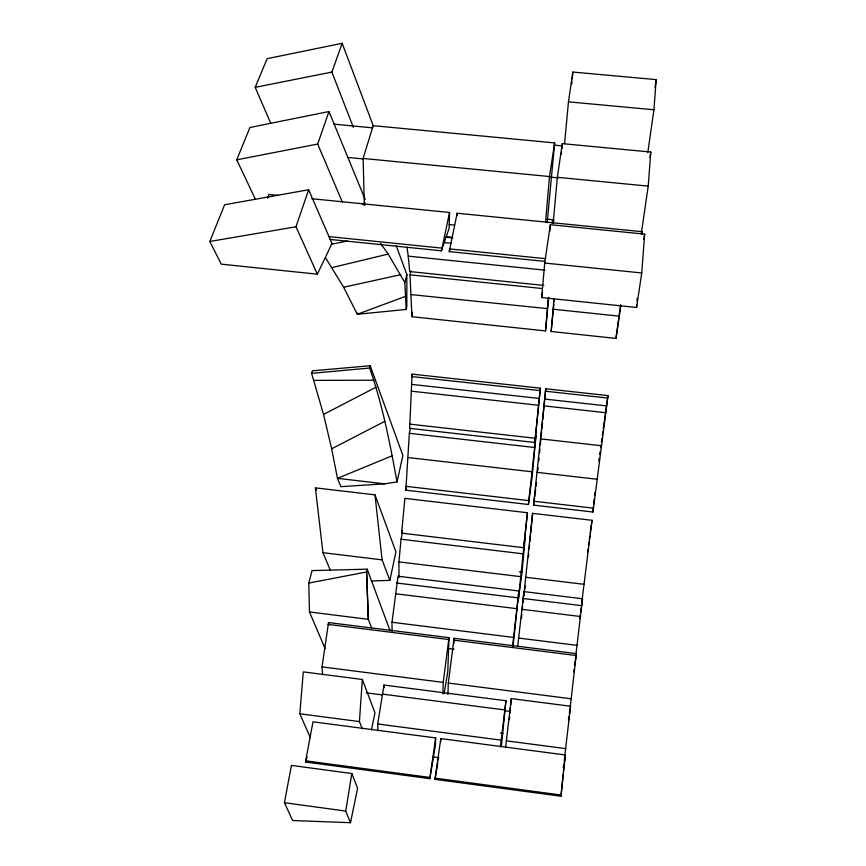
<?xml version="1.0" encoding="UTF-8"?>
<svg xmlns="http://www.w3.org/2000/svg" width="866" height="866" viewBox="0 0 866 866"><rect width="100%" height="100%" fill="white"/><g stroke="black" fill="none" stroke-linecap="round" stroke-linejoin="round"><path stroke-width="1.3" d="M396.195 245.673L406.836 274.511L406.825 306.683L406.154 309.454L357.322 314.282L343.65 287.241L325.519 257.765M412.097 376.764L412.108 374.112L540.341 388.174L534.863 442.483L409.629 428.334L412.108 374.112M412.346 312.28L411.913 316.718L545.537 330.92L548.73 297.287M429.807 778.653L435.641 737.919L313.005 721.811L305.676 760.824L305.795 762.048L429.807 778.653L435.446 745.139L435.641 737.919M330.098 239.438L441.433 250.815L449.562 212.473L311.771 198.725M449.562 212.473L449.151 228.169L441.433 250.815M435.013 779.357L440.783 738.601L565.336 754.968L560.984 796.222L435.013 779.357L437.785 762.589M544.66 261.359L449.238 251.605L457.172 213.231L641.955 231.677L641.76 234.285M440.675 742.205L440.783 738.601M457.096 215.851L457.172 213.231M442.872 693.828L443.23 682.397L448.989 637.647L328.517 622.557L322.044 666.885L322.596 674.549M448.989 637.647L447.776 671.854L444.106 693.709M447.906 694.478L448.317 683.047L454.044 638.285L576.366 653.613L570.283 706.375M453.838 643.546L454.044 638.285M528.412 504.499L535.978 435.522L532.2 476.419L528.412 504.499L405.84 490.188L409.337 433.303L410.484 428.085M636.564 307.473L641.749 272.963L644.64 234.123L550.365 224.695L544.714 263.048L541.683 297.568L636.564 307.473L636.727 304.864M636.975 300.957L637.138 298.348M362.28 728.826L359.422 721.584L362.334 679.474L303.295 671.886L299.82 713.779L310.374 737.68M641.338 233.257L648.223 186.125L650.767 152.037L562.305 143.637L557.347 177.303L553.212 222.865M647.833 152.308L653.927 109.755L656.168 79.607L572.859 72.051L568.464 101.852L564.578 143.561M545.537 330.92L548.265 298.023M620.89 305.59L615.986 338.411L551.155 331.516L554.056 298.618M500.44 746.849L505.939 700.735L384.017 685.049L377.684 723.976L377.857 730.742M545.569 222.097L549.488 176.545L554.662 142.912L373.17 125.667L363.125 158.456L364.326 205.35M501.382 746.308L505.939 700.735M554.662 142.912L547.16 222.768M512.596 646.328L518.875 590.991L398.003 576.236L392.006 622.264L392.103 631.227M549.78 231.276L550.365 224.695M615.986 338.411L620.597 304.659M518.875 590.991L513.073 646.068M527.459 512.737L523.584 547.702L401.618 533.142L404.877 498.361L527.459 512.737L518.16 601.166L522.036 572.188L525.402 535.231M552.237 223.374L552.595 219.434M505.592 747.531L511.308 698.613L570.553 706.234L564.231 760.684M607.694 398.046L607.921 395.589L545.732 388.769L533.553 505.105L592.961 512.033L607.694 398.046L545.407 391.205M509.381 719.624L509.619 717.005M509.987 713.064L510.464 707.814M510.713 705.184L511.308 698.613M561.33 154.278L561.579 151.615M561.817 148.952L562.305 143.637M534.863 442.483L540.341 388.174M517.727 646.123L523.952 591.608L582.526 598.752L575.435 658.496M399.01 577.481L398.923 561.904L401.045 539.215L402.419 532.687M521.44 618.216L521.819 614.221M522.198 610.238L522.566 606.243M522.945 602.249L523.952 591.608M571.722 84.11L571.971 81.426M572.231 78.752L572.859 72.051M523.529 597.908L523.161 601.783L523.508 599.142M523.768 595.321L532.601 513.343L592.019 520.304L581.606 603.699M592.961 512.033L593.448 506.891M593.686 504.315L594.173 499.162M594.541 495.309L594.78 492.732M528.455 556.935L528.704 554.294M529.213 549.012L529.581 545.05M529.96 541.077L530.468 535.794M530.717 533.153L532.601 513.343M537.905 470.314L538.154 467.64M538.804 460.961L539.053 458.287M539.572 452.94L539.951 448.924M540.341 444.918L540.849 439.571M541.109 436.897L541.618 431.549M541.878 428.876L542.517 422.197M542.776 419.523L545.732 388.769M553.85 304.107L551.155 331.516M554.11 301.422L554.37 298.727M581.508 602.216L581.768 599.564M560.984 796.222L563.138 773.933M563.398 771.314L565.336 754.968M533.553 505.105L535.675 489.041M536.022 486.367L536.552 482.351M524.027 595.191L524.363 592.55M524.709 589.919L525.229 585.968M598.796 461.015L599.164 458.352M599.727 454.347L600.095 451.673M600.658 447.668L601.026 444.994M601.405 442.331L601.957 438.326M602.335 435.652L602.888 431.647M603.266 428.973L607.921 395.589M587.57 551.956L587.938 549.315M588.49 545.364L588.858 542.722M589.237 540.081L589.789 536.13M590.157 533.488L592.019 520.304M579.7 618.66L580.263 614.676M580.642 612.024L581.205 608.04M581.584 605.388L582.526 598.752M655.042 87.574L656.168 79.607M574.504 665.034L574.872 662.414M573.747 671.919L574.115 669.31M574.678 665.38L576.366 653.613M553.363 223.038L553.753 220.365M568.464 718.986L568.821 716.463M569.373 712.675L569.915 708.897M568.464 720.62L569.038 716.702M569.417 714.082L570.553 706.234M649.998 157.363L650.767 152.037M563.257 767.363L563.647 764.689M641.576 234.285L641.955 231.677M643.86 239.384L644.64 234.123M541.683 297.568L542.527 292.232M350.503 822.7L345.74 811.074L351.823 773.511L291.441 765.403L284.416 802.706L292.643 820.524L350.503 822.7L357.593 788.266L351.823 773.511M438.218 760.002L438.64 757.425M371.46 729.984L374.978 712.805L362.334 679.474M371.243 580.989L389.873 580.361L395.924 551.848L374.989 494.854L315.397 487.872L322.942 552.692L330.173 569.904M401.618 533.142L402.16 530.555M405.84 490.188L406.684 486.248M397.029 481.929L402.885 455.44L370.204 365.744L312.334 370.832L311.587 373.343L323.538 414.413L331.667 448.794L337.459 478.346L340.901 486.66L384.601 483.834L397.029 481.929C389.981 443.565 382.631 404.909 369.609 368.039L370.204 365.744M325.107 648.591L309.476 611.97L308.794 583.078L312.041 570.597L367.227 569.178L366.599 571.961L368.331 619.309L371.666 627.991M305.795 762.048L306.997 756.971M411.913 316.718L410.008 274.803L410.949 270.939M406.154 309.454L404.844 282.543L406.836 274.511M357.669 313.016L357.322 314.282L405.678 296.302M449.238 251.605L450.071 249.083M317.346 274.176L295.999 226.773L308.642 189.751L224.619 204.755L209.832 241.473L221.252 264.152L317.346 274.176L331.981 243.508L308.642 189.751M342.341 202.027L317.681 144.059L328.961 111.541L249.917 127.497L236.732 159.82L255.47 199.397M353.371 127.378L331.905 72.084L342.157 43.3L267.15 58.661L255.189 87.336L270.755 123.351M267.572 198.173L268.958 194.46L278.322 195.391M363.947 203.434L365.073 202.687M323.538 414.413L375.941 387.254M331.667 448.794L384.807 421.32M392.287 455.754L337.459 478.346L384.601 483.834M332.154 267.562L388.195 254.074L404.844 282.543M343.65 287.241L400.72 274.684M331.31 244.244L347.104 241.073M255.189 87.336L331.905 72.084M236.732 159.82L317.681 144.059M308.794 583.078L366.599 571.961L368.331 619.309L309.476 611.97M209.832 241.473L295.999 226.773M311.587 373.343L369.609 368.039M313.828 380.38L373.906 380.228M568.464 101.852L653.927 109.755M333.951 124.163L372.845 127.865M554.218 145.12L562.25 145.889M363.125 158.456L549.488 176.545M557.347 177.303L648.223 186.125M348.1 157.482L362.876 158.911M550.148 177.097L558.202 177.876M547.041 219.174L553.731 219.834M362.692 204.452L365.387 204.722M449.205 224.575L454.574 225.117M446.022 236.635L452.712 237.316M445.947 237.241L452.647 237.923M444.475 242.61L451.154 243.281M328.625 236.57L441.498 248.077M449.313 248.878L545.569 258.685M544.714 263.048L641.749 272.963M407.02 247.33L408.243 256.13L544.92 270.16M543.816 285.434L409.694 271.545L408.243 256.13M410.008 274.803L542.278 288.53M411.22 294.602L547.431 308.632M553.158 309.227L619.266 316.166M411.545 376.558L540.005 390.609M411.502 384.374L539.28 398.468M544.638 399.064L606.601 405.905M411.285 391.172L538.609 405.277M543.956 405.862L605.702 412.703M409.878 424.145L535.296 438.283M540.568 438.878L601.372 445.741M409.337 433.303L534.344 447.473M407.908 457.54L531.832 471.764M537.028 472.36L597.107 479.255M405.84 486.313L528.758 500.635M533.921 501.241L593.502 508.18M401.045 539.215L522.902 553.807M519.373 571.874L522.036 572.188M322.942 552.692L382.09 559.858L389.873 580.361M398.923 561.904L520.379 576.615M525.478 577.232L584.344 584.355M396.596 583.002L517.955 597.854M523.053 598.482L581.865 605.68M395.416 593.74L516.721 608.668M521.819 609.296L580.599 616.527M392.006 622.264L513.386 637.419M518.474 638.058L577.308 645.397M328.073 624.386L448.675 639.509M453.741 640.147L576.182 655.497M448.599 648.569L453.968 649.24M322.044 666.885L443.23 682.397M448.317 683.047L571.376 698.808M382.177 694.088L504.716 709.925M366.329 692.854L382.382 694.933M504.705 710.737L510.02 711.43M500.418 733.069L503.081 733.415M299.82 713.779L359.422 721.584M377.684 723.976L501.024 740.138M506.199 740.82L565.985 748.657M433.227 756.938L438.586 757.642M305.676 760.824L429.828 777.441M435.046 778.133L561.157 795.02M284.416 802.706L345.74 811.074M380.585 243.389L388.195 254.074M328.961 111.541L365.181 199.461M315.397 487.872L316.404 490.362M342.157 43.3L373.484 126.382M367.227 569.178L390.068 630.74M374.989 494.854L382.09 559.858M328.517 622.557L328.679 625.198M384.017 685.049L384.071 687.691"/></g></svg>
